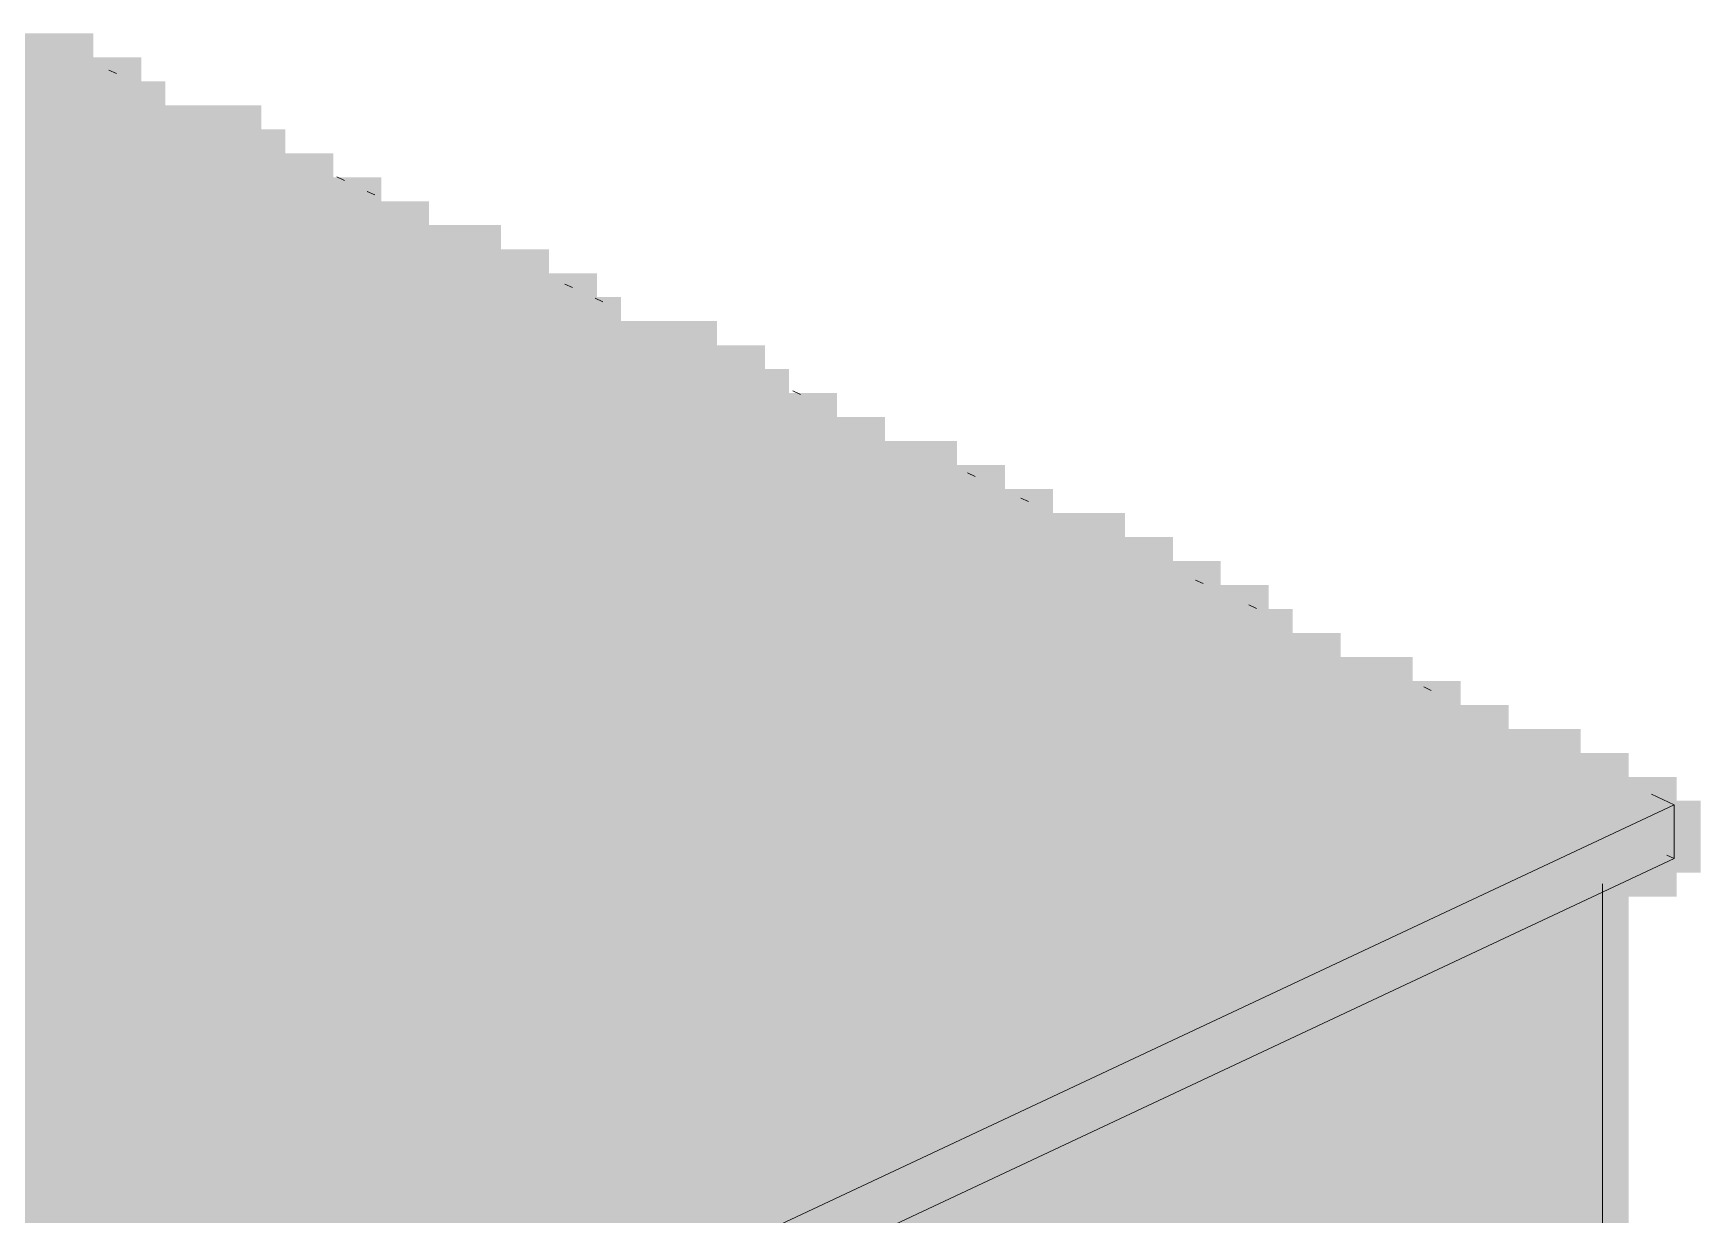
# Model space of a CAD drawing. Header units: millimetres. Extents: x 5 to 1315, y 5 to 292.
# Drawn here: x 1155.4 to 1166.98, y 218.79 to 227 of the extents above; entities that cross this region are included whole.
import ezdxf

# ---------------------------------------------------------------- set-up
doc = ezdxf.new("R2010")
doc.units = ezdxf.units.MM
doc.layers.add('EXISTING', color=7, linetype='Continuous')
doc.layers.add('IMAGES', color=7, linetype='Continuous')

# ---------------------------------------------------------------- blocks, each defined once
blk = doc.blocks.new('SHEET_03')
at = {"layer": 'EXISTING', "color": 250, "lineweight": 9}
for p, q in [((255.979, 226.72), (255.927, 226.745)), ((257.563, 225.977), (257.51, 226.002)), ((257.774, 225.878), (257.721, 225.902)), ((259.147, 225.233), (259.094, 225.258)), ((259.358, 225.134), (259.305, 225.159)), ((260.73, 224.49), (260.677, 224.515)), ((261.944, 223.92), (261.891, 223.945)), ((262.314, 223.747), (262.261, 223.771)), ((263.528, 223.177), (263.475, 223.201)), ((263.897, 223.003), (263.844, 223.028)), ((265.111, 222.433), (265.059, 222.458)), ((266.8, 221.64), (266.642, 221.714)), ((254.632, 215.927), (266.8, 221.64)), ((266.8, 221.265), (266.8, 221.64)), ((266.8, 221.265), (254.632, 215.553)), ((266.748, 221.29), (266.8, 221.265)), ((266.3, 208.777), (266.3, 221.09))]:
    blk.add_line(p, q, dxfattribs=at)
at = {"layer": 'IMAGES', "color": 7}
for points in [[(255.318, 226.833), (255.485, 226.833), (255.318, 227), (255.485, 227)], [(255.485, 226.833), (255.652, 226.833), (255.485, 227), (255.652, 227)], [(255.652, 226.833), (255.818, 226.833), (255.652, 227), (255.818, 227)], [(255.318, 226.667), (255.652, 226.667), (255.318, 226.833), (255.652, 226.833)], [(255.652, 226.667), (255.818, 226.667), (255.652, 226.833), (255.818, 226.833)], [(255.818, 226.667), (255.985, 226.667), (255.818, 226.833), (255.985, 226.833)], [(255.985, 226.667), (256.152, 226.667), (255.985, 226.833), (256.152, 226.833)], [(255.318, 224), (255.485, 224), (255.318, 226.667), (255.485, 226.667)], [(255.485, 226.5), (255.818, 226.5), (255.485, 226.667), (255.818, 226.667)], [(255.818, 226.5), (255.985, 226.5), (255.818, 226.667), (255.985, 226.667)], [(255.985, 226.5), (256.318, 226.5), (255.985, 226.667), (256.318, 226.667)], [(255.485, 224), (255.652, 224), (255.485, 226.5), (255.652, 226.5)], [(255.652, 226.333), (255.985, 226.333), (255.652, 226.5), (255.985, 226.5)], [(255.985, 226.333), (256.152, 226.333), (255.985, 226.5), (256.152, 226.5)], [(256.152, 226.333), (256.318, 226.333), (256.152, 226.5), (256.318, 226.5)], [(256.318, 226.333), (256.485, 226.333), (256.318, 226.5), (256.485, 226.5)], [(256.485, 226.333), (256.985, 226.333), (256.485, 226.5), (256.985, 226.5)], [(255.652, 226.167), (256.485, 226.167), (255.652, 226.333), (256.485, 226.333)], [(256.485, 226.167), (256.652, 226.167), (256.485, 226.333), (256.652, 226.333)], [(256.652, 226.167), (256.818, 226.167), (256.652, 226.333), (256.818, 226.333)], [(256.818, 226.167), (256.985, 226.167), (256.818, 226.333), (256.985, 226.333)], [(256.985, 226), (257.151, 226), (256.985, 226.333), (257.151, 226.333)], [(255.652, 226), (256.652, 226), (255.652, 226.167), (256.652, 226.167)], [(256.652, 226), (256.985, 226), (256.652, 226.167), (256.985, 226.167)], [(257.151, 226), (257.318, 226), (257.151, 226.167), (257.318, 226.167)], [(257.318, 225.833), (257.485, 225.833), (257.318, 226.167), (257.485, 226.167)], [(255.652, 225.833), (257.151, 225.833), (255.652, 226), (257.151, 226)], [(257.151, 225.833), (257.318, 225.833), (257.151, 226), (257.318, 226)], [(257.485, 225.833), (257.651, 225.833), (257.485, 226), (257.651, 226)], [(257.651, 225.833), (257.818, 225.833), (257.651, 226), (257.818, 226)], [(255.652, 225.667), (257.485, 225.667), (255.652, 225.833), (257.485, 225.833)], [(257.485, 225.667), (257.651, 225.667), (257.485, 225.833), (257.651, 225.833)], [(257.651, 225.667), (257.818, 225.667), (257.651, 225.833), (257.818, 225.833)], [(257.818, 225.667), (257.985, 225.667), (257.818, 225.833), (257.985, 225.833)], [(257.985, 225.667), (258.151, 225.667), (257.985, 225.833), (258.151, 225.833)], [(255.652, 225.5), (257.651, 225.5), (255.652, 225.667), (257.651, 225.667)], [(257.651, 225.5), (257.818, 225.5), (257.651, 225.667), (257.818, 225.667)], [(257.818, 225.5), (257.985, 225.5), (257.818, 225.667), (257.985, 225.667)], [(257.985, 225.5), (258.151, 225.5), (257.985, 225.667), (258.151, 225.667)], [(258.151, 225.5), (258.318, 225.5), (258.151, 225.667), (258.318, 225.667)], [(258.318, 225.5), (258.485, 225.5), (258.318, 225.667), (258.485, 225.667)], [(258.485, 225.5), (258.651, 225.5), (258.485, 225.667), (258.651, 225.667)], [(255.652, 225.333), (258.151, 225.333), (255.652, 225.5), (258.151, 225.5)], [(258.151, 225.333), (258.318, 225.333), (258.151, 225.5), (258.318, 225.5)], [(258.318, 225.333), (258.485, 225.333), (258.318, 225.5), (258.485, 225.5)], [(258.485, 225.333), (258.818, 225.333), (258.485, 225.5), (258.818, 225.5)], [(258.818, 225.333), (258.984, 225.333), (258.818, 225.5), (258.984, 225.5)], [(255.652, 225.167), (258.485, 225.167), (255.652, 225.333), (258.485, 225.333)], [(258.485, 225.167), (258.651, 225.167), (258.485, 225.333), (258.651, 225.333)], [(258.651, 225.167), (258.818, 225.167), (258.651, 225.333), (258.818, 225.333)], [(258.818, 225.167), (259.151, 225.167), (258.818, 225.333), (259.151, 225.333)], [(259.151, 225.167), (259.318, 225.167), (259.151, 225.333), (259.318, 225.333)], [(255.652, 225), (258.818, 225), (255.652, 225.167), (258.818, 225.167)], [(258.818, 225), (258.984, 225), (258.818, 225.167), (258.984, 225.167)], [(258.984, 225), (259.151, 225), (258.984, 225.167), (259.151, 225.167)], [(259.151, 225), (259.318, 225), (259.151, 225.167), (259.318, 225.167)], [(259.318, 225), (259.484, 225), (259.318, 225.167), (259.484, 225.167)], [(255.652, 224.833), (259.151, 224.833), (255.652, 225), (259.151, 225)], [(259.151, 224.833), (259.484, 224.833), (259.151, 225), (259.484, 225)], [(259.484, 224.833), (259.651, 224.833), (259.484, 225), (259.651, 225)], [(259.651, 224.833), (260.151, 224.833), (259.651, 225), (260.151, 225)], [(255.652, 224.667), (259.651, 224.667), (255.652, 224.833), (259.651, 224.833)], [(259.651, 224.667), (259.818, 224.667), (259.651, 224.833), (259.818, 224.833)], [(259.818, 224.667), (260.318, 224.667), (259.818, 224.833), (260.318, 224.833)], [(260.318, 224.667), (260.484, 224.667), (260.318, 224.833), (260.484, 224.833)], [(255.652, 224.5), (259.818, 224.5), (255.652, 224.667), (259.818, 224.667)], [(259.818, 224.5), (260.151, 224.5), (259.818, 224.667), (260.151, 224.667)], [(260.151, 224.5), (260.318, 224.5), (260.151, 224.667), (260.318, 224.667)], [(260.318, 224.5), (260.484, 224.5), (260.318, 224.667), (260.484, 224.667)], [(260.484, 224.5), (260.651, 224.5), (260.484, 224.667), (260.651, 224.667)], [(255.652, 224.333), (260.318, 224.333), (255.652, 224.5), (260.318, 224.5)], [(260.318, 224.333), (260.484, 224.333), (260.318, 224.5), (260.484, 224.5)], [(260.484, 224.333), (260.651, 224.333), (260.484, 224.5), (260.651, 224.5)], [(260.651, 224.333), (260.817, 224.333), (260.651, 224.5), (260.817, 224.5)], [(260.817, 224.333), (260.984, 224.333), (260.817, 224.5), (260.984, 224.5)], [(255.652, 224.167), (260.651, 224.167), (255.652, 224.333), (260.651, 224.333)], [(260.651, 224.167), (260.817, 224.167), (260.651, 224.333), (260.817, 224.333)], [(260.817, 224.167), (260.984, 224.167), (260.817, 224.333), (260.984, 224.333)], [(260.984, 224.167), (261.151, 224.167), (260.984, 224.333), (261.151, 224.333)], [(261.151, 224.167), (261.317, 224.167), (261.151, 224.333), (261.317, 224.333)], [(255.652, 224), (261.151, 224), (255.652, 224.167), (261.151, 224.167)], [(261.151, 224), (261.317, 224), (261.151, 224.167), (261.317, 224.167)], [(261.317, 224), (261.484, 224), (261.317, 224.167), (261.484, 224.167)], [(261.484, 224), (261.651, 224), (261.484, 224.167), (261.651, 224.167)], [(261.651, 224), (261.817, 224), (261.651, 224.167), (261.817, 224.167)], [(255.318, 216.667), (255.485, 216.667), (255.318, 224), (255.485, 224)], [(255.485, 223.833), (261.317, 223.833), (255.485, 224), (261.317, 224)], [(261.317, 223.833), (261.484, 223.833), (261.317, 224), (261.484, 224)], [(261.484, 223.833), (261.651, 223.833), (261.484, 224), (261.651, 224)], [(261.651, 223.833), (261.817, 223.833), (261.651, 224), (261.817, 224)], [(261.817, 223.833), (261.984, 223.833), (261.817, 224), (261.984, 224)], [(261.984, 223.833), (262.151, 223.833), (261.984, 224), (262.151, 224)], [(255.485, 223.667), (261.651, 223.667), (255.485, 223.833), (261.651, 223.833)], [(261.651, 223.667), (261.817, 223.667), (261.651, 223.833), (261.817, 223.833)], [(261.817, 223.667), (261.984, 223.667), (261.817, 223.833), (261.984, 223.833)], [(261.984, 223.667), (262.317, 223.667), (261.984, 223.833), (262.317, 223.833)], [(262.317, 223.667), (262.484, 223.667), (262.317, 223.833), (262.484, 223.833)], [(255.485, 223.5), (261.984, 223.5), (255.485, 223.667), (261.984, 223.667)], [(261.984, 223.5), (262.151, 223.5), (261.984, 223.667), (262.151, 223.667)], [(262.151, 223.5), (262.484, 223.5), (262.151, 223.667), (262.484, 223.667)], [(262.484, 223.5), (262.984, 223.5), (262.484, 223.667), (262.984, 223.667)], [(255.485, 223.333), (262.484, 223.333), (255.485, 223.5), (262.484, 223.5)], [(262.484, 223.333), (262.65, 223.333), (262.484, 223.5), (262.65, 223.5)], [(262.65, 223.333), (262.817, 223.333), (262.65, 223.5), (262.817, 223.5)], [(262.817, 223.333), (262.984, 223.333), (262.817, 223.5), (262.984, 223.5)], [(262.984, 223.333), (263.317, 223.333), (262.984, 223.5), (263.317, 223.5)], [(255.485, 223.167), (262.65, 223.167), (255.485, 223.333), (262.65, 223.333)], [(262.65, 223.167), (262.817, 223.167), (262.65, 223.333), (262.817, 223.333)], [(262.817, 223.167), (262.984, 223.167), (262.817, 223.333), (262.984, 223.333)], [(262.984, 223.167), (263.15, 223.167), (262.984, 223.333), (263.15, 223.333)], [(263.15, 223.167), (263.484, 223.167), (263.15, 223.333), (263.484, 223.333)], [(263.484, 223.167), (263.65, 223.167), (263.484, 223.333), (263.65, 223.333)], [(255.485, 223), (263.15, 223), (255.485, 223.167), (263.15, 223.167)], [(263.15, 223), (263.317, 223), (263.15, 223.167), (263.317, 223.167)], [(263.317, 223), (263.484, 223), (263.317, 223.167), (263.484, 223.167)], [(263.484, 223), (263.65, 223), (263.484, 223.167), (263.65, 223.167)], [(263.65, 223), (263.817, 223), (263.65, 223.167), (263.817, 223.167)], [(263.817, 223), (263.983, 223), (263.817, 223.167), (263.983, 223.167)], [(255.485, 222.833), (263.484, 222.833), (255.485, 223), (263.484, 223)], [(263.484, 222.833), (263.65, 222.833), (263.484, 223), (263.65, 223)], [(263.65, 222.833), (263.817, 222.833), (263.65, 223), (263.817, 223)], [(263.817, 222.833), (263.983, 222.833), (263.817, 223), (263.983, 223)], [(263.983, 222.833), (264.15, 222.833), (263.983, 223), (264.15, 223)], [(255.485, 222.667), (263.817, 222.667), (255.485, 222.833), (263.817, 222.833)], [(263.817, 222.667), (263.983, 222.667), (263.817, 222.833), (263.983, 222.833)], [(263.983, 222.667), (264.15, 222.667), (263.983, 222.833), (264.15, 222.833)], [(264.15, 222.667), (264.317, 222.667), (264.15, 222.833), (264.317, 222.833)], [(264.317, 222.667), (264.483, 222.667), (264.317, 222.833), (264.483, 222.833)], [(255.485, 222.5), (264.317, 222.5), (255.485, 222.667), (264.317, 222.667)], [(264.317, 222.5), (264.483, 222.5), (264.317, 222.667), (264.483, 222.667)], [(264.483, 222.5), (264.65, 222.5), (264.483, 222.667), (264.65, 222.667)], [(264.65, 222.5), (264.817, 222.5), (264.65, 222.667), (264.817, 222.667)], [(264.817, 222.5), (264.983, 222.5), (264.817, 222.667), (264.983, 222.667)], [(255.485, 222.333), (264.483, 222.333), (255.485, 222.5), (264.483, 222.5)], [(264.483, 222.333), (264.65, 222.333), (264.483, 222.5), (264.65, 222.5)], [(264.65, 222.333), (264.817, 222.333), (264.65, 222.5), (264.817, 222.5)], [(264.817, 222.333), (264.983, 222.333), (264.817, 222.5), (264.983, 222.5)], [(264.983, 222.333), (265.15, 222.333), (264.983, 222.5), (265.15, 222.5)], [(265.15, 222.333), (265.317, 222.333), (265.15, 222.5), (265.317, 222.5)], [(255.485, 222.167), (264.817, 222.167), (255.485, 222.333), (264.817, 222.333)], [(264.817, 222.167), (265.15, 222.167), (264.817, 222.333), (265.15, 222.333)], [(265.15, 222.167), (265.317, 222.167), (265.15, 222.333), (265.317, 222.333)], [(265.317, 222.167), (265.483, 222.167), (265.317, 222.333), (265.483, 222.333)], [(265.483, 222.167), (265.65, 222.167), (265.483, 222.333), (265.65, 222.333)], [(255.485, 222), (265.15, 222), (255.485, 222.167), (265.15, 222.167)], [(265.15, 222), (265.317, 222), (265.15, 222.167), (265.317, 222.167)], [(265.317, 222), (265.483, 222), (265.317, 222.167), (265.483, 222.167)], [(265.483, 222), (265.65, 222), (265.483, 222.167), (265.65, 222.167)], [(265.65, 222), (265.816, 222), (265.65, 222.167), (265.816, 222.167)], [(265.816, 222), (265.983, 222), (265.816, 222.167), (265.983, 222.167)], [(265.983, 222), (266.15, 222), (265.983, 222.167), (266.15, 222.167)], [(255.485, 221.833), (265.65, 221.833), (255.485, 222), (265.65, 222)], [(265.65, 221.833), (265.983, 221.833), (265.65, 222), (265.983, 222)], [(265.983, 221.833), (266.316, 221.833), (265.983, 222), (266.316, 222)], [(266.316, 221.833), (266.483, 221.833), (266.316, 222), (266.483, 222)], [(255.485, 221.667), (265.983, 221.667), (255.485, 221.833), (265.983, 221.833)], [(265.983, 221.667), (266.15, 221.667), (265.983, 221.833), (266.15, 221.833)], [(266.15, 221.667), (266.316, 221.667), (266.15, 221.833), (266.316, 221.833)], [(266.316, 221.667), (266.65, 221.667), (266.316, 221.833), (266.65, 221.833)], [(266.65, 221.667), (266.816, 221.667), (266.65, 221.833), (266.816, 221.833)], [(255.485, 221.5), (266.15, 221.5), (255.485, 221.667), (266.15, 221.667)], [(266.15, 221.5), (266.483, 221.5), (266.15, 221.667), (266.483, 221.667)], [(266.483, 221.5), (266.65, 221.5), (266.483, 221.667), (266.65, 221.667)], [(266.65, 221.5), (266.816, 221.5), (266.65, 221.667), (266.816, 221.667)], [(266.816, 221.5), (266.983, 221.5), (266.816, 221.667), (266.983, 221.667)], [(255.485, 221.333), (265.65, 221.333), (255.485, 221.5), (265.65, 221.5)], [(265.65, 221.333), (265.816, 221.333), (265.65, 221.5), (265.816, 221.5)], [(265.816, 221.333), (265.983, 221.333), (265.816, 221.5), (265.983, 221.5)], [(265.983, 221.333), (266.15, 221.333), (265.983, 221.5), (266.15, 221.5)], [(266.15, 221.333), (266.316, 221.333), (266.15, 221.5), (266.316, 221.5)], [(266.316, 221.333), (266.816, 221.333), (266.316, 221.5), (266.816, 221.5)], [(266.816, 221.333), (266.983, 221.333), (266.816, 221.5), (266.983, 221.5)], [(255.485, 221.167), (265.483, 221.167), (255.485, 221.333), (265.483, 221.333)], [(265.483, 221.167), (265.65, 221.167), (265.483, 221.333), (265.65, 221.333)], [(265.65, 221.167), (265.816, 221.167), (265.65, 221.333), (265.816, 221.333)], [(265.816, 221.167), (265.983, 221.167), (265.816, 221.333), (265.983, 221.333)], [(265.983, 221.167), (266.316, 221.167), (265.983, 221.333), (266.316, 221.333)], [(266.316, 221.167), (266.483, 221.167), (266.316, 221.333), (266.483, 221.333)], [(266.483, 221.167), (266.65, 221.167), (266.483, 221.333), (266.65, 221.333)], [(266.65, 221.167), (266.816, 221.167), (266.65, 221.333), (266.816, 221.333)], [(266.816, 221.167), (266.983, 221.167), (266.816, 221.333), (266.983, 221.333)], [(255.485, 221), (265.15, 221), (255.485, 221.167), (265.15, 221.167)], [(265.15, 221), (265.317, 221), (265.15, 221.167), (265.317, 221.167)], [(265.317, 221), (265.483, 221), (265.317, 221.167), (265.483, 221.167)], [(265.483, 221), (265.65, 221), (265.483, 221.167), (265.65, 221.167)], [(265.65, 221), (265.983, 221), (265.65, 221.167), (265.983, 221.167)], [(265.983, 221), (266.15, 221), (265.983, 221.167), (266.15, 221.167)], [(266.15, 221), (266.316, 221), (266.15, 221.167), (266.316, 221.167)], [(266.316, 221), (266.65, 221), (266.316, 221.167), (266.65, 221.167)], [(266.65, 221), (266.816, 221), (266.65, 221.167), (266.816, 221.167)], [(255.485, 220.833), (264.65, 220.833), (255.485, 221), (264.65, 221)], [(264.65, 220.833), (264.817, 220.833), (264.65, 221), (264.817, 221)], [(264.817, 220.833), (264.983, 220.833), (264.817, 221), (264.983, 221)], [(264.983, 220.833), (265.15, 220.833), (264.983, 221), (265.15, 221)], [(265.15, 220.5), (265.317, 220.5), (265.15, 221), (265.317, 221)], [(265.317, 220.833), (265.483, 220.833), (265.317, 221), (265.483, 221)], [(265.483, 220.833), (265.65, 220.833), (265.483, 221), (265.65, 221)], [(265.65, 220.833), (265.983, 220.833), (265.65, 221), (265.983, 221)], [(265.983, 220.833), (266.15, 220.833), (265.983, 221), (266.15, 221)], [(266.15, 220.833), (266.316, 220.833), (266.15, 221), (266.316, 221)], [(266.316, 220.833), (266.483, 220.833), (266.316, 221), (266.483, 221)], [(255.485, 220.667), (264.317, 220.667), (255.485, 220.833), (264.317, 220.833)], [(264.317, 220.667), (264.483, 220.667), (264.317, 220.833), (264.483, 220.833)], [(264.483, 220.667), (264.65, 220.667), (264.483, 220.833), (264.65, 220.833)], [(264.65, 220.667), (264.817, 220.667), (264.65, 220.833), (264.817, 220.833)], [(264.817, 220.667), (265.15, 220.667), (264.817, 220.833), (265.15, 220.833)], [(265.317, 220.667), (265.483, 220.667), (265.317, 220.833), (265.483, 220.833)], [(265.483, 220.667), (265.65, 220.667), (265.483, 220.833), (265.65, 220.833)], [(265.65, 220.667), (265.816, 220.667), (265.65, 220.833), (265.816, 220.833)], [(265.816, 220.667), (266.15, 220.667), (265.816, 220.833), (266.15, 220.833)], [(266.15, 220.667), (266.316, 220.667), (266.15, 220.833), (266.316, 220.833)], [(266.316, 220.667), (266.483, 220.667), (266.316, 220.833), (266.483, 220.833)], [(255.485, 220.5), (263.817, 220.5), (255.485, 220.667), (263.817, 220.667)], [(263.817, 220.5), (264.15, 220.5), (263.817, 220.667), (264.15, 220.667)], [(264.15, 220.5), (264.317, 220.5), (264.15, 220.667), (264.317, 220.667)], [(264.317, 220.5), (264.483, 220.5), (264.317, 220.667), (264.483, 220.667)], [(264.483, 220.167), (264.65, 220.167), (264.483, 220.667), (264.65, 220.667)], [(264.65, 220.5), (264.817, 220.5), (264.65, 220.667), (264.817, 220.667)], [(264.817, 220.333), (264.983, 220.333), (264.817, 220.667), (264.983, 220.667)], [(264.983, 220.5), (265.15, 220.5), (264.983, 220.667), (265.15, 220.667)], [(265.317, 220.5), (265.483, 220.5), (265.317, 220.667), (265.483, 220.667)], [(265.483, 220.5), (265.65, 220.5), (265.483, 220.667), (265.65, 220.667)], [(265.65, 220.5), (266.316, 220.5), (265.65, 220.667), (266.316, 220.667)], [(266.316, 208.833), (266.483, 208.833), (266.316, 220.667), (266.483, 220.667)], [(255.485, 220.333), (263.65, 220.333), (255.485, 220.5), (263.65, 220.5)], [(263.65, 220.333), (263.817, 220.333), (263.65, 220.5), (263.817, 220.5)], [(263.817, 220.333), (263.983, 220.333), (263.817, 220.5), (263.983, 220.5)], [(263.983, 220.333), (264.15, 220.333), (263.983, 220.5), (264.15, 220.5)], [(264.15, 220.333), (264.483, 220.333), (264.15, 220.5), (264.483, 220.5)], [(264.65, 220.333), (264.817, 220.333), (264.65, 220.5), (264.817, 220.5)], [(264.983, 220.333), (265.15, 220.333), (264.983, 220.5), (265.15, 220.5)], [(265.15, 220.333), (265.317, 220.333), (265.15, 220.5), (265.317, 220.5)], [(265.317, 220.333), (266.316, 220.333), (265.317, 220.5), (266.316, 220.5)], [(255.485, 220.167), (263.317, 220.167), (255.485, 220.333), (263.317, 220.333)], [(263.317, 220.167), (263.65, 220.167), (263.317, 220.333), (263.65, 220.333)], [(263.65, 220.167), (263.817, 220.167), (263.65, 220.333), (263.817, 220.333)], [(263.817, 220.167), (264.15, 220.167), (263.817, 220.333), (264.15, 220.333)], [(264.15, 220.167), (264.317, 220.167), (264.15, 220.333), (264.317, 220.333)], [(264.317, 220.167), (264.483, 220.167), (264.317, 220.333), (264.483, 220.333)], [(264.65, 220.167), (264.817, 220.167), (264.65, 220.333), (264.817, 220.333)], [(264.817, 220.167), (264.983, 220.167), (264.817, 220.333), (264.983, 220.333)], [(264.983, 220.167), (266.316, 220.167), (264.983, 220.333), (266.316, 220.333)], [(255.485, 220), (262.817, 220), (255.485, 220.167), (262.817, 220.167)], [(262.817, 220), (262.984, 220), (262.817, 220.167), (262.984, 220.167)], [(262.984, 220), (263.15, 220), (262.984, 220.167), (263.15, 220.167)], [(263.15, 220), (263.317, 220), (263.15, 220.167), (263.317, 220.167)], [(263.317, 220), (263.484, 220), (263.317, 220.167), (263.484, 220.167)], [(263.484, 220), (263.817, 220), (263.484, 220.167), (263.817, 220.167)], [(263.817, 220), (264.317, 220), (263.817, 220.167), (264.317, 220.167)], [(264.317, 220), (264.483, 220), (264.317, 220.167), (264.483, 220.167)], [(264.483, 220), (264.65, 220), (264.483, 220.167), (264.65, 220.167)], [(264.65, 220), (266.316, 220), (264.65, 220.167), (266.316, 220.167)], [(255.485, 219.833), (262.484, 219.833), (255.485, 220), (262.484, 220)], [(262.484, 219.833), (262.65, 219.833), (262.484, 220), (262.65, 220)], [(262.65, 219.833), (262.817, 219.833), (262.65, 220), (262.817, 220)], [(262.817, 219.833), (262.984, 219.833), (262.817, 220), (262.984, 220)], [(262.984, 219.833), (263.15, 219.833), (262.984, 220), (263.15, 220)], [(263.15, 219.833), (263.484, 219.833), (263.15, 220), (263.484, 220)], [(263.484, 219.833), (263.65, 219.833), (263.484, 220), (263.65, 220)], [(263.65, 219.833), (263.817, 219.833), (263.65, 220), (263.817, 220)], [(263.817, 219.833), (263.983, 219.833), (263.817, 220), (263.983, 220)], [(263.983, 219.833), (264.317, 219.833), (263.983, 220), (264.317, 220)], [(264.317, 219.833), (266.316, 219.833), (264.317, 220), (266.316, 220)], [(255.485, 219.667), (262.151, 219.667), (255.485, 219.833), (262.151, 219.833)], [(262.151, 219.667), (262.317, 219.667), (262.151, 219.833), (262.317, 219.833)], [(262.317, 219.667), (262.484, 219.667), (262.317, 219.833), (262.484, 219.833)], [(262.484, 219.667), (262.65, 219.667), (262.484, 219.833), (262.65, 219.833)], [(262.65, 219.667), (262.817, 219.667), (262.65, 219.833), (262.817, 219.833)], [(262.817, 219.667), (263.15, 219.667), (262.817, 219.833), (263.15, 219.833)], [(263.15, 219.667), (263.317, 219.667), (263.15, 219.833), (263.317, 219.833)], [(263.317, 219.667), (263.484, 219.667), (263.317, 219.833), (263.484, 219.833)], [(263.484, 219.667), (263.65, 219.667), (263.484, 219.833), (263.65, 219.833)], [(263.65, 219.667), (263.983, 219.667), (263.65, 219.833), (263.983, 219.833)], [(263.983, 219.667), (266.316, 219.667), (263.983, 219.833), (266.316, 219.833)], [(255.485, 219.5), (261.817, 219.5), (255.485, 219.667), (261.817, 219.667)], [(261.817, 219.5), (261.984, 219.5), (261.817, 219.667), (261.984, 219.667)], [(261.984, 219.5), (262.151, 219.5), (261.984, 219.667), (262.151, 219.667)], [(262.151, 219.5), (262.317, 219.5), (262.151, 219.667), (262.317, 219.667)], [(262.317, 219.5), (262.817, 219.5), (262.317, 219.667), (262.817, 219.667)], [(262.817, 219.5), (262.984, 219.5), (262.817, 219.667), (262.984, 219.667)], [(262.984, 219.5), (263.15, 219.5), (262.984, 219.667), (263.15, 219.667)], [(263.15, 219.5), (263.317, 219.5), (263.15, 219.667), (263.317, 219.667)], [(263.317, 219.5), (263.65, 219.5), (263.317, 219.667), (263.65, 219.667)], [(263.65, 219.5), (266.316, 219.5), (263.65, 219.667), (266.316, 219.667)], [(255.485, 219.333), (261.484, 219.333), (255.485, 219.5), (261.484, 219.5)], [(261.484, 219.333), (261.817, 219.333), (261.484, 219.5), (261.817, 219.5)], [(261.817, 219.333), (261.984, 219.333), (261.817, 219.5), (261.984, 219.5)], [(261.984, 219.333), (262.151, 219.333), (261.984, 219.5), (262.151, 219.5)], [(262.151, 219.333), (262.484, 219.333), (262.151, 219.5), (262.484, 219.5)], [(262.484, 219.333), (262.65, 219.333), (262.484, 219.5), (262.65, 219.5)], [(262.65, 219.333), (262.817, 219.333), (262.65, 219.5), (262.817, 219.5)], [(262.817, 219.333), (262.984, 219.333), (262.817, 219.5), (262.984, 219.5)], [(262.984, 219.333), (263.15, 219.333), (262.984, 219.5), (263.15, 219.5)], [(263.15, 219.333), (266.316, 219.333), (263.15, 219.5), (266.316, 219.5)], [(255.485, 219.167), (261.151, 219.167), (255.485, 219.333), (261.151, 219.333)], [(261.151, 219.167), (261.484, 219.167), (261.151, 219.333), (261.484, 219.333)], [(261.484, 219.167), (261.651, 219.167), (261.484, 219.333), (261.651, 219.333)], [(261.651, 219.167), (261.817, 219.167), (261.651, 219.333), (261.817, 219.333)], [(261.817, 219.167), (261.984, 219.167), (261.817, 219.333), (261.984, 219.333)], [(261.984, 219.167), (262.151, 219.167), (261.984, 219.333), (262.151, 219.333)], [(262.151, 219.167), (262.317, 219.167), (262.151, 219.333), (262.317, 219.333)], [(262.317, 219.167), (262.484, 219.167), (262.317, 219.333), (262.484, 219.333)], [(262.484, 219.167), (262.65, 219.167), (262.484, 219.333), (262.65, 219.333)], [(262.65, 219.167), (262.984, 219.167), (262.65, 219.333), (262.984, 219.333)], [(262.984, 219.167), (266.316, 219.167), (262.984, 219.333), (266.316, 219.333)], [(255.485, 219), (260.651, 219), (255.485, 219.167), (260.651, 219.167)], [(260.651, 219), (260.817, 219), (260.651, 219.167), (260.817, 219.167)], [(260.817, 219), (261.151, 219), (260.817, 219.167), (261.151, 219.167)], [(261.151, 219), (261.317, 219), (261.151, 219.167), (261.317, 219.167)], [(261.317, 219), (261.651, 219), (261.317, 219.167), (261.651, 219.167)], [(261.651, 218.833), (261.817, 218.833), (261.651, 219.167), (261.817, 219.167)], [(261.817, 219), (261.984, 219), (261.817, 219.167), (261.984, 219.167)], [(261.984, 219), (262.151, 219), (261.984, 219.167), (262.151, 219.167)], [(262.151, 219), (262.317, 219), (262.151, 219.167), (262.317, 219.167)], [(262.317, 219), (262.484, 219), (262.317, 219.167), (262.484, 219.167)], [(262.484, 219), (266.316, 219), (262.484, 219.167), (266.316, 219.167)], [(255.485, 218.833), (260.484, 218.833), (255.485, 219), (260.484, 219)], [(260.484, 218.833), (260.651, 218.833), (260.484, 219), (260.651, 219)], [(260.651, 218.833), (260.817, 218.833), (260.651, 219), (260.817, 219)], [(260.817, 218.833), (260.984, 218.833), (260.817, 219), (260.984, 219)], [(260.984, 218.833), (261.317, 218.833), (260.984, 219), (261.317, 219)], [(261.317, 218.667), (261.484, 218.667), (261.317, 219), (261.484, 219)], [(261.484, 218.833), (261.651, 218.833), (261.484, 219), (261.651, 219)], [(261.817, 218.833), (261.984, 218.833), (261.817, 219), (261.984, 219)], [(261.984, 218.833), (262.151, 218.833), (261.984, 219), (262.151, 219)], [(262.151, 218.833), (266.316, 218.833), (262.151, 219), (266.316, 219)], [(255.485, 218.667), (260.151, 218.667), (255.485, 218.833), (260.151, 218.833)], [(260.151, 218.667), (260.318, 218.667), (260.151, 218.833), (260.318, 218.833)], [(260.318, 218.667), (260.484, 218.667), (260.318, 218.833), (260.484, 218.833)], [(260.484, 218.667), (260.651, 218.667), (260.484, 218.833), (260.651, 218.833)], [(260.651, 218.667), (260.817, 218.667), (260.651, 218.833), (260.817, 218.833)], [(260.817, 218.667), (260.984, 218.667), (260.817, 218.833), (260.984, 218.833)], [(260.984, 218.667), (261.151, 218.667), (260.984, 218.833), (261.151, 218.833)], [(261.151, 218.667), (261.317, 218.667), (261.151, 218.833), (261.317, 218.833)], [(261.484, 218.667), (261.651, 218.667), (261.484, 218.833), (261.651, 218.833)], [(261.651, 218.667), (261.817, 218.667), (261.651, 218.833), (261.817, 218.833)], [(261.817, 218.667), (266.316, 218.667), (261.817, 218.833), (266.316, 218.833)]]:
    blk.add_solid(points, dxfattribs=at)

msp = doc.modelspace()

# ---------------------------------------------------------------- block references
msp.add_blockref('SHEET_03', (900, 0))

doc.saveas('drawing.dxf')
